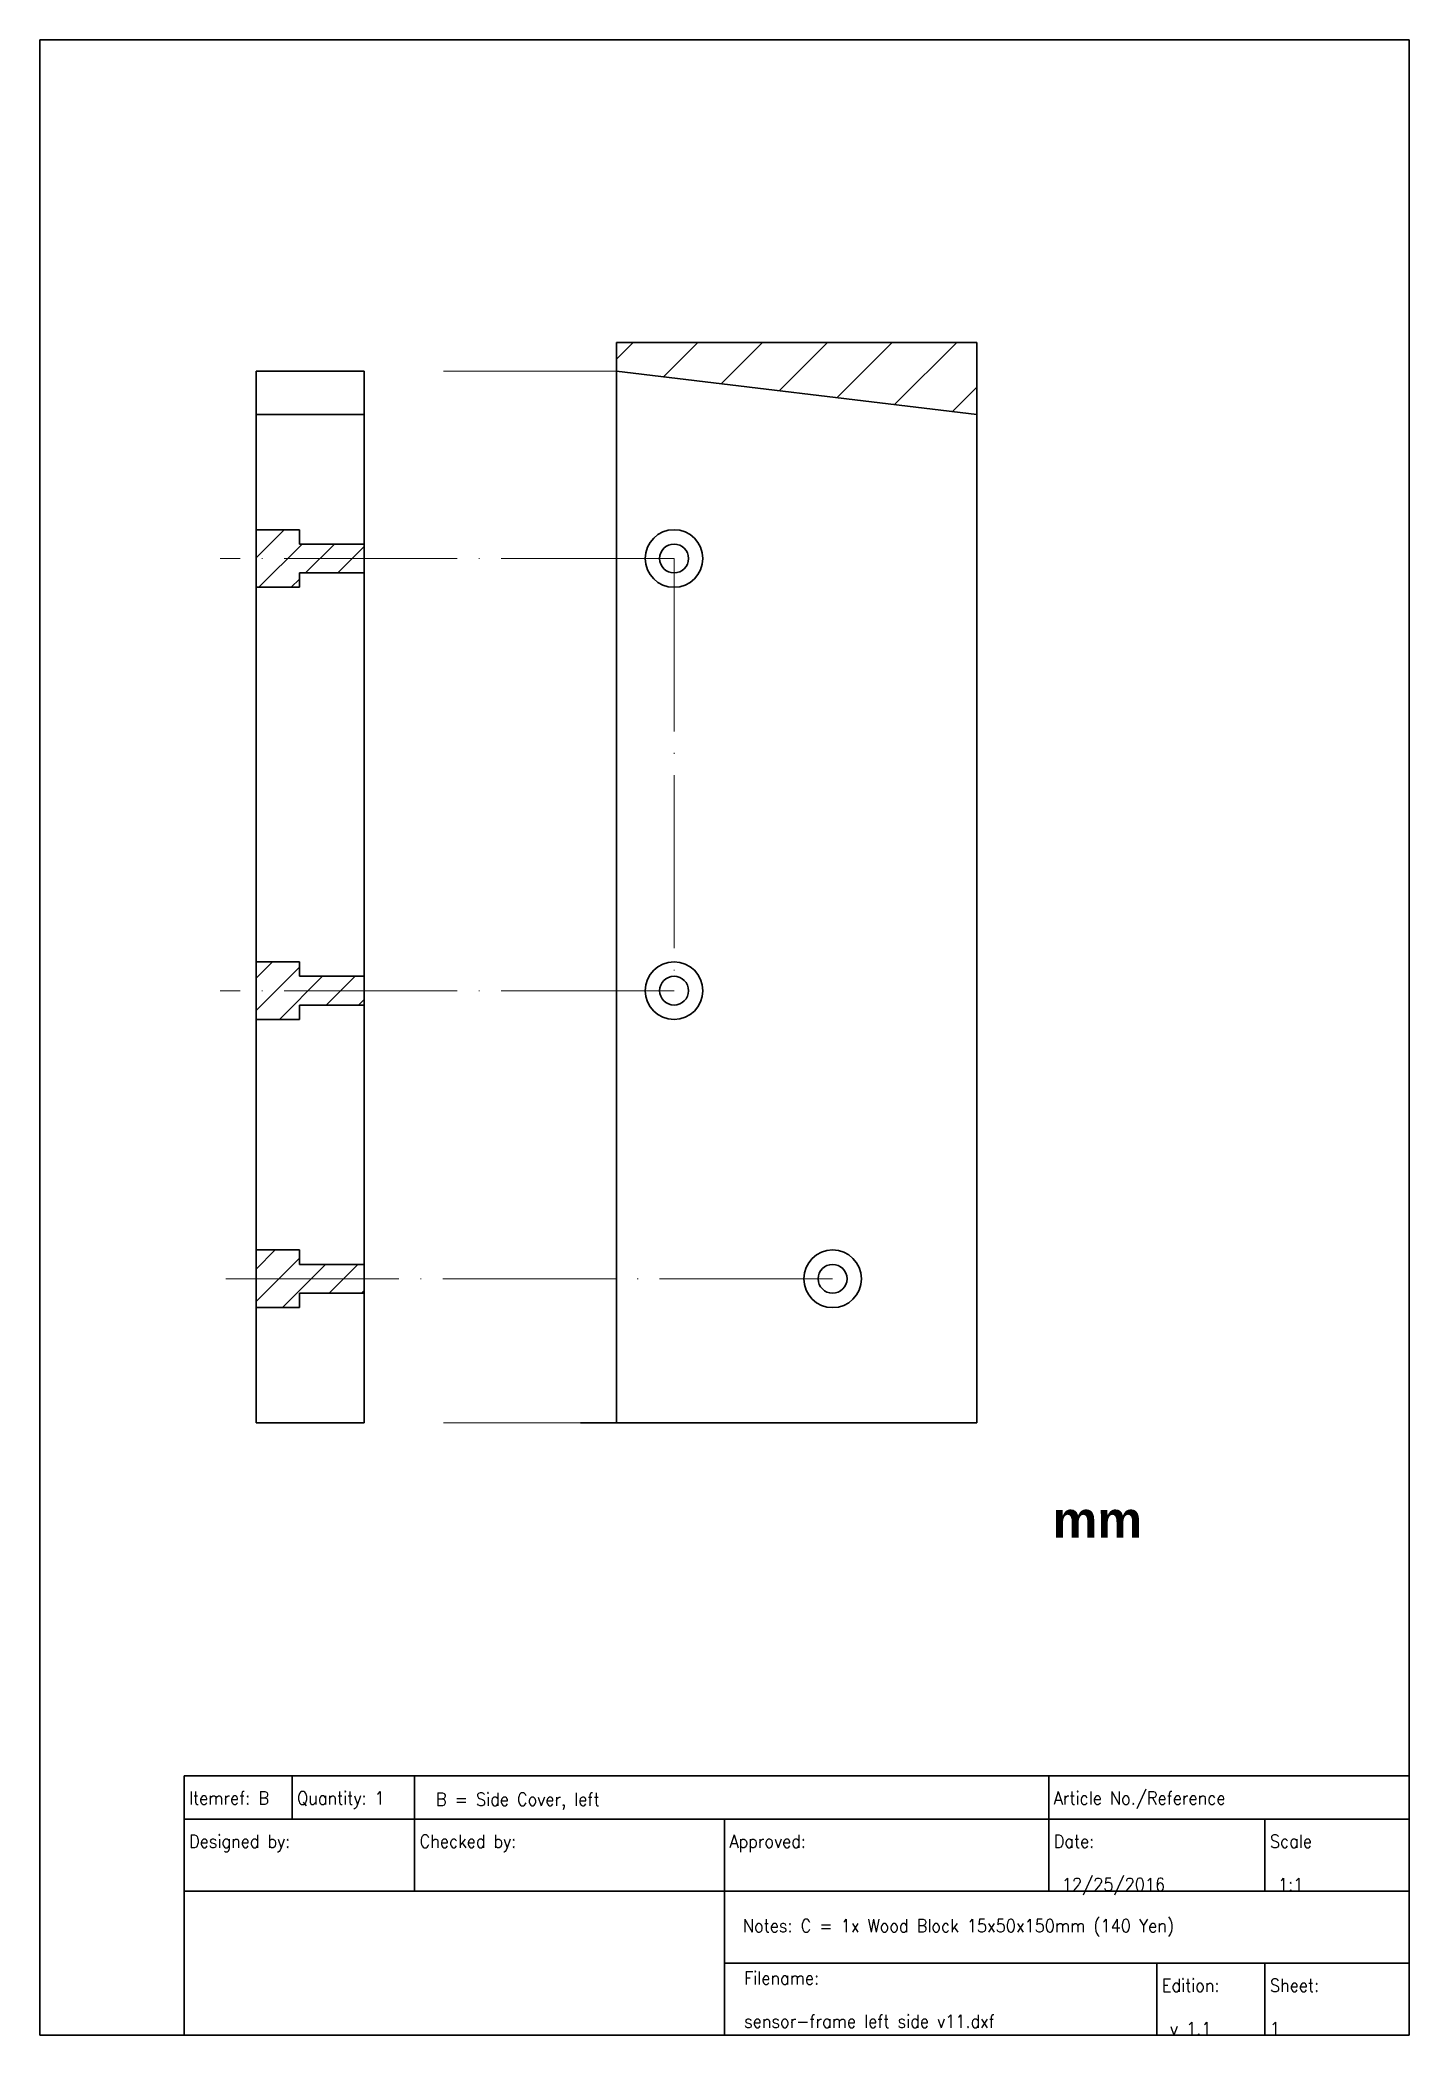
# Model space of a CAD drawing. Header units: millimetres. Extents: x 10 to 200, y 10 to 287.
import ezdxf

# ---------------------------------------------------------------- set-up
doc = ezdxf.new("R2010")
doc.units = ezdxf.units.MM
doc.linetypes.add('ACAD_ISO04W100', pattern=[30, 24, -3, 0, -3])
doc.layers.get('0').update_dxf_attribs({"color": 18, "lineweight": 25, "true_color": 0x000000})
for name, color, linetype, lineweight, true_color in [('0 ... Background', 18, 'Continuous', 35, 0x000000), ('0 ... Base', 18, 'Continuous', 35, 0x000000), ('0 ... Construction', 18, 'ACAD_ISO04W100', 9, 0x000000), ('0 ... Cut', 18, 'Continuous', 35, 0x000000), ('0 ... Numbering', 18, 'Continuous', 70, 0x000000), ('0 ... Waste', 18, 'Continuous', 9, 0x000000)]:
    doc.layers.add(name, color=color, linetype=linetype, lineweight=lineweight, true_color=true_color)
doc.styles.add('textstyle11', font='Standard')
doc.styles.add('textstyle12', font='Standard')
doc.styles.add('textstyle13', font='Standard')
doc.styles.add('textstyle14', font='Standard')
doc.styles.add('textstyle15', font='Standard')
doc.styles.add('textstyle16', font='Standard')
doc.styles.add('textstyle17', font='Standard')
doc.styles.add('textstyle18', font='Standard')
doc.styles.add('textstyle19', font='Standard')
doc.styles.add('textstyle20', font='Standard')
doc.styles.add('textstyle21', font='Standard')
doc.styles.add('textstyle22', font='Standard')
doc.styles.add('textstyle23', font='Standard')
doc.styles.add('textstyle24', font='')
doc.styles.get('textstyle24').set_extended_font_data('Arial', bold=True)
pattern_1 = [(405, (0, 0), (-2.245064, 2.245064), [])]

msp = doc.modelspace()

# ---------------------------------------------------------------- hatches: boundary and pattern name
at = {"layer": '0 ... Waste'}
h = msp.add_hatch(dxfattribs=at)
h.set_pattern_fill('ANSI31', color=256, scale=2, style=0, pattern_type=0)
h.paths.add_polyline_path([(90, 241), (90, 245), (140, 245), (140, 235)], flags=0)
h = msp.add_hatch(dxfattribs=at)
h.set_pattern_fill('LINE', color=256, angle=225, style=0, pattern_type=0)
h.set_pattern_definition(pattern_1)
h.paths.add_polyline_path([(46, 211), (40, 211), (40, 219), (46, 219), (46, 217), (55, 217), (55, 213), (46, 213)], flags=0)
h = msp.add_hatch(dxfattribs=at)
h.set_pattern_fill('LINE', color=256, angle=225, style=0, pattern_type=0)
h.set_pattern_definition(pattern_1)
h.paths.add_polyline_path([(46, 151), (40, 151), (40, 159), (46, 159), (46, 157), (55, 157), (55, 153), (46, 153)], flags=0)
h = msp.add_hatch(dxfattribs=at)
h.set_pattern_fill('LINE', color=256, angle=225, style=0, pattern_type=0)
h.set_pattern_definition(pattern_1)
h.paths.add_polyline_path([(46, 111), (40, 111), (40, 119), (46, 119), (46, 117), (55, 117), (55, 113), (46, 113)], flags=0)

# ---------------------------------------------------------------- linework, layer by layer
msp.add_line((135, 245), (135, 245))
at = {"layer": '0 ... Background', "linetype": 'Continuous'}
for p, q in [((200, 287), (10, 287)), ((10, 287), (10, 10)), ((200, 10), (200, 287)), ((30, 46), (200, 46)), ((30, 40), (30, 46)), ((45, 40), (45, 46)), ((62, 40), (62, 46)), ((150, 40), (150, 46)), ((30, 40), (200, 40)), ((30, 10), (30, 40)), ((62, 30), (62, 40)), ((105, 30), (105, 40)), ((150, 30), (150, 40)), ((180, 30), (180, 40)), ((30, 30), (200, 30)), ((105, 10), (105, 30)), ((105, 20), (200, 20)), ((165, 10), (165, 20)), ((180, 10), (180, 20)), ((105, 10), (105, 15)), ((10, 10), (200, 10))]:
    msp.add_line(p, q, dxfattribs=at)
at = {"layer": '0 ... Base'}
for p, q in [((90, 240), (90, 245)), ((90, 240), (90, 245)), ((90, 245), (140, 245)), ((140, 235), (140, 245)), ((40, 241), (40, 95)), ((55, 241), (40, 241)), ((55, 95), (55, 241)), ((90, 241), (140, 235)), ((90, 109.5), (90, 240)), ((55, 235), (40, 235)), ((90.01, 233.51), (90.01, 230.51)), ((140, 95), (140, 235)), ((40, 219), (46, 219)), ((46, 217), (46, 219)), ((46, 217), (55, 217)), ((55, 217), (55, 213)), ((46, 211), (40, 211)), ((46, 211), (46, 213)), ((55, 213), (46, 213)), ((40, 159), (46, 159)), ((46, 157), (46, 159)), ((46, 157), (55, 157)), ((55, 157), (55, 153)), ((46, 151), (46, 153)), ((55, 153), (46, 153)), ((46, 151), (40, 151)), ((40, 119), (46, 119)), ((46, 117), (46, 119)), ((46, 117), (55, 117)), ((55, 117), (55, 113)), ((46, 111), (40, 111)), ((46, 111), (46, 113)), ((55, 113), (46, 113)), ((90, 109.5), (90, 106.5)), ((90, 106.5), (90, 95)), ((40, 95), (55, 95)), ((90, 95), (85, 95)), ((90, 95), (140, 95))]:
    msp.add_line(p, q, dxfattribs=at)
for centre in [(98, 215), (98, 155), (120, 115)]:
    msp.add_circle(centre, 4, dxfattribs=at)
at = {"layer": '0 ... Construction'}
for p, q in [((90, 241), (65, 241)), ((98, 215), (35, 215)), ((98, 215), (98, 155)), ((98, 155), (35, 155)), ((120, 115), (35, 115)), ((90, 95), (65, 95))]:
    msp.add_line(p, q, dxfattribs=at)
at = {"layer": '0 ... Cut'}
for centre in [(98, 215), (98, 155), (120, 115)]:
    msp.add_circle(centre, 2, dxfattribs=at)

# ---------------------------------------------------------------- texts
at = {"layer": '0 ... Background', "linetype": 'Continuous', "lineweight": 25, "char_height": 1.8}
for s, insert, width, attachment_point, style in [('Itemref: B', (30.69, 43.81), 100, 1, 'textstyle11'), ('Quantity: 1', (45.69, 43.81), 100, 1, 'textstyle12'), ('B = Side Cover, left', (64.96, 41.29), 100, 7, 'textstyle13'), ('Article No./Reference', (150.69, 43.81), 100, 1, 'textstyle14'), ('Designed by:', (30.69, 37.81), 100, 1, 'textstyle15'), ('Checked by:', (62.69, 37.81), 100, 1, 'textstyle16'), ('Approved:\\P\\P', (105.69, 37.81), 100, 1, 'textstyle17'), ('Date:\\P\\P 12/25/2016', (150.69, 37.81), 100, 1, 'textstyle19'), ('Scale\\P\\P 1:1', (180.69, 37.81), 100, 1, 'textstyle20'), ('Notes: C\\~= 1x Wood Block 15x50x150mm (140 Yen)\\P', (107.56, 26.08), 200, 1, 'textstyle23'), ('Filename:\\P\\Psensor-frame left side v11.dxf', (107.72, 18.82), 100, 1, 'textstyle18'), ('Edition:\\P\\P v 1.1', (165.69, 17.81), 100, 1, 'textstyle21'), ('Sheet:\\P\\P1', (180.69, 17.81), 100, 1, 'textstyle22')]:
    msp.add_mtext(s, dxfattribs=dict(at, insert=insert, width=width, attachment_point=attachment_point, style=style))
at = {"layer": '0 ... Numbering', "insert": (150.53, 84.07), "char_height": 5, "attachment_point": 1, "style": 'textstyle24'}
msp.add_mtext('mm', dxfattribs=at)

doc.saveas('drawing.dxf')
